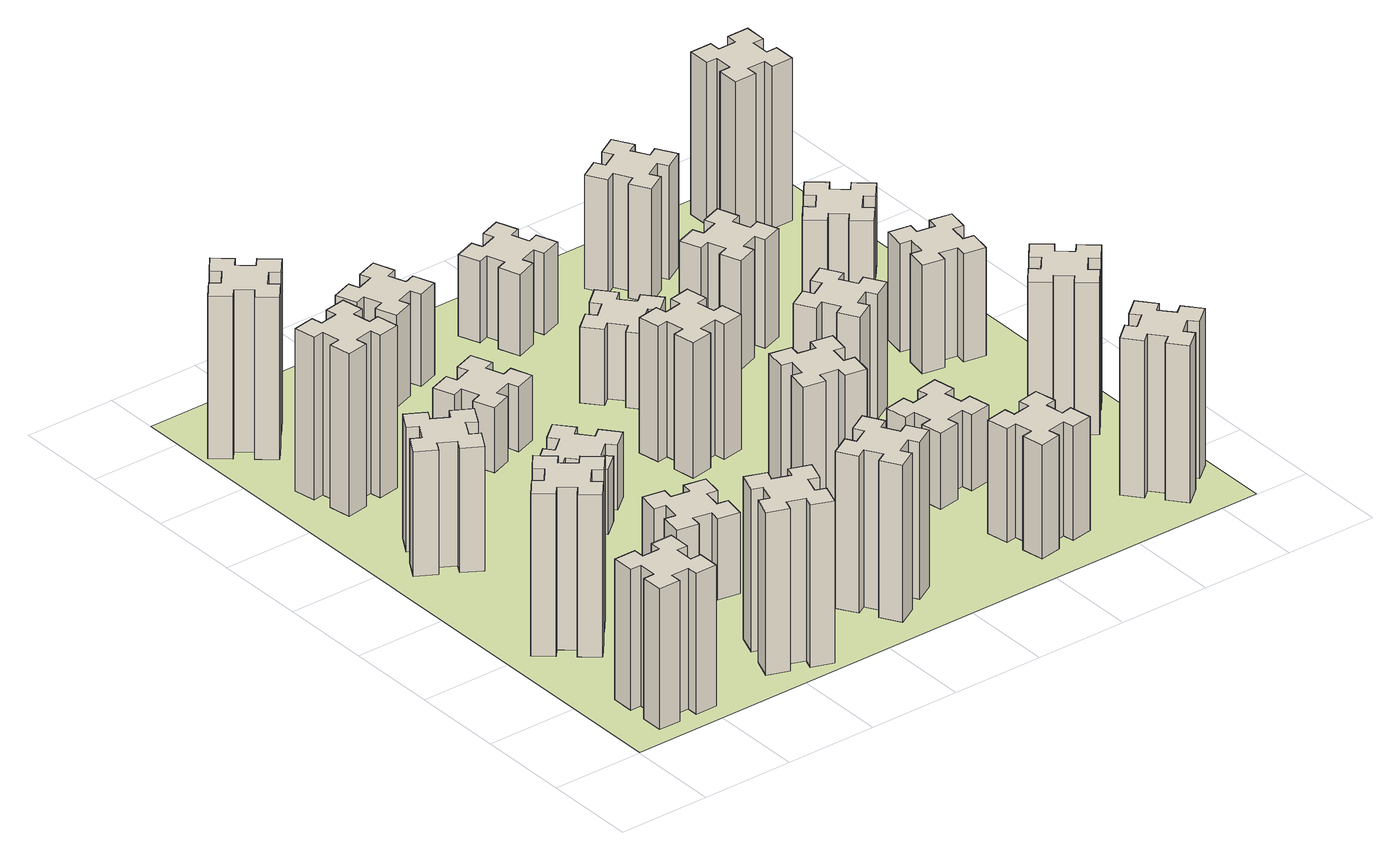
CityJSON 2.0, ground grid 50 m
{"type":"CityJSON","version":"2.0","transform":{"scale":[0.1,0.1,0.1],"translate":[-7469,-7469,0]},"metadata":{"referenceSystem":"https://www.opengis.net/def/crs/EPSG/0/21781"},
"CityObjects":{
"building1":{"type":"Building","attributes":{"class":"1000","function":"1000","usage":"1000","yearOfConstruction":2016,"roofType":"1000","measuredHeight":78,"storeysAboveGround":30,"storeysBelowGround":0},"geometry":[{"type":"Solid","lod":"1","boundaries":[[[[0,1,2,3,4,5,6,7,8,9,10,11,12,13,14,15,16,17,18,19]],[[17,16,20,21]],[[16,15,22,20]],[[15,14,23,22]],[[14,13,24,23]],[[13,12,25,24]],[[12,11,26,25]],[[11,10,27,26]],[[10,9,28,27]],[[9,8,29,28]],[[8,7,30,29]],[[7,6,31,30]],[[6,5,32,31]],[[5,4,33,32]],[[4,3,34,33]],[[3,2,35,34]],[[2,1,36,35]],[[1,0,37,36]],[[0,19,38,37]],[[19,18,39,38]],[[18,17,21,39]],[[24,25,26,27,28,29,30,31,32,33,34,35,36,37,38,39,21,20,22,23]]]]}]},
"building2":{"type":"Building","attributes":{"class":"1000","function":"1000","usage":"1000","yearOfConstruction":2016,"roofType":"1000","measuredHeight":90,"storeysAboveGround":30,"storeysBelowGround":0},"geometry":[{"type":"Solid","lod":"1","boundaries":[[[[40,41,42,43,44,45,46,47,48,49,50,51,52,53,54,55,56,57,58,59]],[[57,56,60,61]],[[56,55,62,60]],[[55,54,63,62]],[[54,53,64,63]],[[53,52,65,64]],[[52,51,66,65]],[[51,50,67,66]],[[50,49,68,67]],[[49,48,69,68]],[[48,47,70,69]],[[47,46,71,70]],[[46,45,72,71]],[[45,44,73,72]],[[44,43,74,73]],[[43,42,75,74]],[[42,41,76,75]],[[41,40,77,76]],[[40,59,78,77]],[[59,58,79,78]],[[58,57,61,79]],[[64,65,66,67,68,69,70,71,72,73,74,75,76,77,78,79,61,60,62,63]]]]}]},
"building3":{"type":"Building","attributes":{"class":"1000","function":"1000","usage":"1000","yearOfConstruction":2016,"roofType":"1000","measuredHeight":69,"storeysAboveGround":30,"storeysBelowGround":0},"geometry":[{"type":"Solid","lod":"1","boundaries":[[[[80,81,82,83,84,85,86,87,88,89,90,91,92,93,94,95,96,97,98,99]],[[97,96,100,101]],[[96,95,102,100]],[[95,94,103,102]],[[94,93,104,103]],[[93,92,105,104]],[[92,91,106,105]],[[91,90,107,106]],[[90,89,108,107]],[[89,88,109,108]],[[88,87,110,109]],[[87,86,111,110]],[[86,85,112,111]],[[85,84,113,112]],[[84,83,114,113]],[[83,82,115,114]],[[82,81,116,115]],[[81,80,117,116]],[[80,99,118,117]],[[99,98,119,118]],[[98,97,101,119]],[[104,105,106,107,108,109,110,111,112,113,114,115,116,117,118,119,101,100,102,103]]]]}]},
"building4":{"type":"Building","attributes":{"class":"1000","function":"1000","usage":"1000","yearOfConstruction":2016,"roofType":"1000","measuredHeight":90,"storeysAboveGround":30,"storeysBelowGround":0},"geometry":[{"type":"Solid","lod":"1","boundaries":[[[[120,121,122,123,124,125,126,127,128,129,130,131,132,133,134,135,136,137,138,139]],[[137,136,140,141]],[[136,135,142,140]],[[135,134,143,142]],[[134,133,144,143]],[[133,132,145,144]],[[132,131,146,145]],[[131,130,147,146]],[[130,129,148,147]],[[129,128,149,148]],[[128,127,150,149]],[[127,126,151,150]],[[126,125,152,151]],[[125,124,153,152]],[[124,123,154,153]],[[123,122,155,154]],[[122,121,156,155]],[[121,120,157,156]],[[120,139,158,157]],[[139,138,159,158]],[[138,137,141,159]],[[144,145,146,147,148,149,150,151,152,153,154,155,156,157,158,159,141,140,142,143]]]]}]},
"building5":{"type":"Building","attributes":{"class":"1000","function":"1000","usage":"1000","yearOfConstruction":2016,"roofType":"1000","measuredHeight":90,"storeysAboveGround":30,"storeysBelowGround":0},"geometry":[{"type":"Solid","lod":"1","boundaries":[[[[160,161,162,163,164,165,166,167,168,169,170,171,172,173,174,175,176,177,178,179]],[[177,176,180,181]],[[176,175,182,180]],[[175,174,183,182]],[[174,173,184,183]],[[173,172,185,184]],[[172,171,186,185]],[[171,170,187,186]],[[170,169,188,187]],[[169,168,189,188]],[[168,167,190,189]],[[167,166,191,190]],[[166,165,192,191]],[[165,164,193,192]],[[164,163,194,193]],[[163,162,195,194]],[[162,161,196,195]],[[161,160,197,196]],[[160,179,198,197]],[[179,178,199,198]],[[178,177,181,199]],[[184,185,186,187,188,189,190,191,192,193,194,195,196,197,198,199,181,180,182,183]]]]}]},
"building6":{"type":"Building","attributes":{"class":"1000","function":"1000","usage":"1000","yearOfConstruction":2016,"roofType":"1000","measuredHeight":90,"storeysAboveGround":30,"storeysBelowGround":0},"geometry":[{"type":"Solid","lod":"1","boundaries":[[[[200,201,202,203,204,205,206,207,208,209,210,211,212,213,214,215,216,217,218,219]],[[217,216,220,221]],[[216,215,222,220]],[[215,214,223,222]],[[214,213,224,223]],[[213,212,225,224]],[[212,211,226,225]],[[211,210,227,226]],[[210,209,228,227]],[[209,208,229,228]],[[208,207,230,229]],[[207,206,231,230]],[[206,205,232,231]],[[205,204,233,232]],[[204,203,234,233]],[[203,202,235,234]],[[202,201,236,235]],[[201,200,237,236]],[[200,219,238,237]],[[219,218,239,238]],[[218,217,221,239]],[[224,225,226,227,228,229,230,231,232,233,234,235,236,237,238,239,221,220,222,223]]]]}]},
"building7":{"type":"Building","attributes":{"class":"1000","function":"1000","usage":"1000","yearOfConstruction":2016,"roofType":"1000","measuredHeight":45,"storeysAboveGround":30,"storeysBelowGround":0},"geometry":[{"type":"Solid","lod":"1","boundaries":[[[[240,241,242,243,244,245,246,247,248,249,250,251,252,253,254,255,256,257,258,259]],[[257,256,260,261]],[[256,255,262,260]],[[255,254,263,262]],[[254,253,264,263]],[[253,252,265,264]],[[252,251,266,265]],[[251,250,267,266]],[[250,249,268,267]],[[249,248,269,268]],[[248,247,270,269]],[[247,246,271,270]],[[246,245,272,271]],[[245,244,273,272]],[[244,243,274,273]],[[243,242,275,274]],[[242,241,276,275]],[[241,240,277,276]],[[240,259,278,277]],[[259,258,279,278]],[[258,257,261,279]],[[264,265,266,267,268,269,270,271,272,273,274,275,276,277,278,279,261,260,262,263]]]]}]},
"building8":{"type":"Building","attributes":{"class":"1000","function":"1000","usage":"1000","yearOfConstruction":2016,"roofType":"1000","measuredHeight":36,"storeysAboveGround":30,"storeysBelowGround":0},"geometry":[{"type":"Solid","lod":"1","boundaries":[[[[280,281,282,283,284,285,286,287,288,289,290,291,292,293,294,295,296,297,298,299]],[[297,296,300,301]],[[296,295,302,300]],[[295,294,303,302]],[[294,293,304,303]],[[293,292,305,304]],[[292,291,306,305]],[[291,290,307,306]],[[290,289,308,307]],[[289,288,309,308]],[[288,287,310,309]],[[287,286,311,310]],[[286,285,312,311]],[[285,284,313,312]],[[284,283,314,313]],[[283,282,315,314]],[[282,281,316,315]],[[281,280,317,316]],[[280,299,318,317]],[[299,298,319,318]],[[298,297,301,319]],[[304,305,306,307,308,309,310,311,312,313,314,315,316,317,318,319,301,300,302,303]]]]}]},
"building9":{"type":"Building","attributes":{"class":"1000","function":"1000","usage":"1000","yearOfConstruction":2016,"roofType":"1000","measuredHeight":87,"storeysAboveGround":30,"storeysBelowGround":0},"geometry":[{"type":"Solid","lod":"1","boundaries":[[[[320,321,322,323,324,325,326,327,328,329,330,331,332,333,334,335,336,337,338,339]],[[337,336,340,341]],[[336,335,342,340]],[[335,334,343,342]],[[334,333,344,343]],[[333,332,345,344]],[[332,331,346,345]],[[331,330,347,346]],[[330,329,348,347]],[[329,328,349,348]],[[328,327,350,349]],[[327,326,351,350]],[[326,325,352,351]],[[325,324,353,352]],[[324,323,354,353]],[[323,322,355,354]],[[322,321,356,355]],[[321,320,357,356]],[[320,339,358,357]],[[339,338,359,358]],[[338,337,341,359]],[[344,345,346,347,348,349,350,351,352,353,354,355,356,357,358,359,341,340,342,343]]]]}]},
"building10":{"type":"Building","attributes":{"class":"1000","function":"1000","usage":"1000","yearOfConstruction":2016,"roofType":"1000","measuredHeight":36,"storeysAboveGround":30,"storeysBelowGround":0},"geometry":[{"type":"Solid","lod":"1","boundaries":[[[[360,361,362,363,364,365,366,367,368,369,370,371,372,373,374,375,376,377,378,379]],[[377,376,380,381]],[[376,375,382,380]],[[375,374,383,382]],[[374,373,384,383]],[[373,372,385,384]],[[372,371,386,385]],[[371,370,387,386]],[[370,369,388,387]],[[369,368,389,388]],[[368,367,390,389]],[[367,366,391,390]],[[366,365,392,391]],[[365,364,393,392]],[[364,363,394,393]],[[363,362,395,394]],[[362,361,396,395]],[[361,360,397,396]],[[360,379,398,397]],[[379,378,399,398]],[[378,377,381,399]],[[384,385,386,387,388,389,390,391,392,393,394,395,396,397,398,399,381,380,382,383]]]]}]},
"building11":{"type":"Building","attributes":{"class":"1000","function":"1000","usage":"1000","yearOfConstruction":2016,"roofType":"1000","measuredHeight":51,"storeysAboveGround":30,"storeysBelowGround":0},"geometry":[{"type":"Solid","lod":"1","boundaries":[[[[400,401,402,403,404,405,406,407,408,409,410,411,412,413,414,415,416,417,418,419]],[[417,416,420,421]],[[416,415,422,420]],[[415,414,423,422]],[[414,413,424,423]],[[413,412,425,424]],[[412,411,426,425]],[[411,410,427,426]],[[410,409,428,427]],[[409,408,429,428]],[[408,407,430,429]],[[407,406,431,430]],[[406,405,432,431]],[[405,404,433,432]],[[404,403,434,433]],[[403,402,435,434]],[[402,401,436,435]],[[401,400,437,436]],[[400,419,438,437]],[[419,418,439,438]],[[418,417,421,439]],[[424,425,426,427,428,429,430,431,432,433,434,435,436,437,438,439,421,420,422,423]]]]}]},
"building12":{"type":"Building","attributes":{"class":"1000","function":"1000","usage":"1000","yearOfConstruction":2016,"roofType":"1000","measuredHeight":87,"storeysAboveGround":30,"storeysBelowGround":0},"geometry":[{"type":"Solid","lod":"1","boundaries":[[[[440,441,442,443,444,445,446,447,448,449,450,451,452,453,454,455,456,457,458,459]],[[457,456,460,461]],[[456,455,462,460]],[[455,454,463,462]],[[454,453,464,463]],[[453,452,465,464]],[[452,451,466,465]],[[451,450,467,466]],[[450,449,468,467]],[[449,448,469,468]],[[448,447,470,469]],[[447,446,471,470]],[[446,445,472,471]],[[445,444,473,472]],[[444,443,474,473]],[[443,442,475,474]],[[442,441,476,475]],[[441,440,477,476]],[[440,459,478,477]],[[459,458,479,478]],[[458,457,461,479]],[[464,465,466,467,468,469,470,471,472,473,474,475,476,477,478,479,461,460,462,463]]]]}]},
"building13":{"type":"Building","attributes":{"class":"1000","function":"1000","usage":"1000","yearOfConstruction":2016,"roofType":"1000","measuredHeight":75,"storeysAboveGround":30,"storeysBelowGround":0},"geometry":[{"type":"Solid","lod":"1","boundaries":[[[[480,481,482,483,484,485,486,487,488,489,490,491,492,493,494,495,496,497,498,499]],[[497,496,500,501]],[[496,495,502,500]],[[495,494,503,502]],[[494,493,504,503]],[[493,492,505,504]],[[492,491,506,505]],[[491,490,507,506]],[[490,489,508,507]],[[489,488,509,508]],[[488,487,510,509]],[[487,486,511,510]],[[486,485,512,511]],[[485,484,513,512]],[[484,483,514,513]],[[483,482,515,514]],[[482,481,516,515]],[[481,480,517,516]],[[480,499,518,517]],[[499,498,519,518]],[[498,497,501,519]],[[504,505,506,507,508,509,510,511,512,513,514,515,516,517,518,519,501,500,502,503]]]]}]},
"building14":{"type":"Building","attributes":{"class":"1000","function":"1000","usage":"1000","yearOfConstruction":2016,"roofType":"1000","measuredHeight":42,"storeysAboveGround":30,"storeysBelowGround":0},"geometry":[{"type":"Solid","lod":"1","boundaries":[[[[520,521,522,523,524,525,526,527,528,529,530,531,532,533,534,535,536,537,538,539]],[[537,536,540,541]],[[536,535,542,540]],[[535,534,543,542]],[[534,533,544,543]],[[533,532,545,544]],[[532,531,546,545]],[[531,530,547,546]],[[530,529,548,547]],[[529,528,549,548]],[[528,527,550,549]],[[527,526,551,550]],[[526,525,552,551]],[[525,524,553,552]],[[524,523,554,553]],[[523,522,555,554]],[[522,521,556,555]],[[521,520,557,556]],[[520,539,558,557]],[[539,538,559,558]],[[538,537,541,559]],[[544,545,546,547,548,549,550,551,552,553,554,555,556,557,558,559,541,540,542,543]]]]}]},
"building15":{"type":"Building","attributes":{"class":"1000","function":"1000","usage":"1000","yearOfConstruction":2016,"roofType":"1000","measuredHeight":63,"storeysAboveGround":30,"storeysBelowGround":0},"geometry":[{"type":"Solid","lod":"1","boundaries":[[[[560,561,562,563,564,565,566,567,568,569,570,571,572,573,574,575,576,577,578,579]],[[577,576,580,581]],[[576,575,582,580]],[[575,574,583,582]],[[574,573,584,583]],[[573,572,585,584]],[[572,571,586,585]],[[571,570,587,586]],[[570,569,588,587]],[[569,568,589,588]],[[568,567,590,589]],[[567,566,591,590]],[[566,565,592,591]],[[565,564,593,592]],[[564,563,594,593]],[[563,562,595,594]],[[562,561,596,595]],[[561,560,597,596]],[[560,579,598,597]],[[579,578,599,598]],[[578,577,581,599]],[[584,585,586,587,588,589,590,591,592,593,594,595,596,597,598,599,581,580,582,583]]]]}]},
"building16":{"type":"Building","attributes":{"class":"1000","function":"1000","usage":"1000","yearOfConstruction":2016,"roofType":"1000","measuredHeight":45,"storeysAboveGround":30,"storeysBelowGround":0},"geometry":[{"type":"Solid","lod":"1","boundaries":[[[[600,601,602,603,604,605,606,607,608,609,610,611,612,613,614,615,616,617,618,619]],[[617,616,620,621]],[[616,615,622,620]],[[615,614,623,622]],[[614,613,624,623]],[[613,612,625,624]],[[612,611,626,625]],[[611,610,627,626]],[[610,609,628,627]],[[609,608,629,628]],[[608,607,630,629]],[[607,606,631,630]],[[606,605,632,631]],[[605,604,633,632]],[[604,603,634,633]],[[603,602,635,634]],[[602,601,636,635]],[[601,600,637,636]],[[600,619,638,637]],[[619,618,639,638]],[[618,617,621,639]],[[624,625,626,627,628,629,630,631,632,633,634,635,636,637,638,639,621,620,622,623]]]]}]},
"building17":{"type":"Building","attributes":{"class":"1000","function":"1000","usage":"1000","yearOfConstruction":2016,"roofType":"1000","measuredHeight":42,"storeysAboveGround":30,"storeysBelowGround":0},"geometry":[{"type":"Solid","lod":"1","boundaries":[[[[640,641,642,643,644,645,646,647,648,649,650,651,652,653,654,655,656,657,658,659]],[[657,656,660,661]],[[656,655,662,660]],[[655,654,663,662]],[[654,653,664,663]],[[653,652,665,664]],[[652,651,666,665]],[[651,650,667,666]],[[650,649,668,667]],[[649,648,669,668]],[[648,647,670,669]],[[647,646,671,670]],[[646,645,672,671]],[[645,644,673,672]],[[644,643,674,673]],[[643,642,675,674]],[[642,641,676,675]],[[641,640,677,676]],[[640,659,678,677]],[[659,658,679,678]],[[658,657,661,679]],[[664,665,666,667,668,669,670,671,672,673,674,675,676,677,678,679,661,660,662,663]]]]}]},
"building18":{"type":"Building","attributes":{"class":"1000","function":"1000","usage":"1000","yearOfConstruction":2016,"roofType":"1000","measuredHeight":69,"storeysAboveGround":30,"storeysBelowGround":0},"geometry":[{"type":"Solid","lod":"1","boundaries":[[[[680,681,682,683,684,685,686,687,688,689,690,691,692,693,694,695,696,697,698,699]],[[697,696,700,701]],[[696,695,702,700]],[[695,694,703,702]],[[694,693,704,703]],[[693,692,705,704]],[[692,691,706,705]],[[691,690,707,706]],[[690,689,708,707]],[[689,688,709,708]],[[688,687,710,709]],[[687,686,711,710]],[[686,685,712,711]],[[685,684,713,712]],[[684,683,714,713]],[[683,682,715,714]],[[682,681,716,715]],[[681,680,717,716]],[[680,699,718,717]],[[699,698,719,718]],[[698,697,701,719]],[[704,705,706,707,708,709,710,711,712,713,714,715,716,717,718,719,701,700,702,703]]]]}]},
"building19":{"type":"Building","attributes":{"class":"1000","function":"1000","usage":"1000","yearOfConstruction":2016,"roofType":"1000","measuredHeight":60,"storeysAboveGround":30,"storeysBelowGround":0},"geometry":[{"type":"Solid","lod":"1","boundaries":[[[[720,721,722,723,724,725,726,727,728,729,730,731,732,733,734,735,736,737,738,739]],[[737,736,740,741]],[[736,735,742,740]],[[735,734,743,742]],[[734,733,744,743]],[[733,732,745,744]],[[732,731,746,745]],[[731,730,747,746]],[[730,729,748,747]],[[729,728,749,748]],[[728,727,750,749]],[[727,726,751,750]],[[726,725,752,751]],[[725,724,753,752]],[[724,723,754,753]],[[723,722,755,754]],[[722,721,756,755]],[[721,720,757,756]],[[720,739,758,757]],[[739,738,759,758]],[[738,737,741,759]],[[744,745,746,747,748,749,750,751,752,753,754,755,756,757,758,759,741,740,742,743]]]]}]},
"building20":{"type":"Building","attributes":{"class":"1000","function":"1000","usage":"1000","yearOfConstruction":2016,"roofType":"1000","measuredHeight":87,"storeysAboveGround":30,"storeysBelowGround":0},"geometry":[{"type":"Solid","lod":"1","boundaries":[[[[760,761,762,763,764,765,766,767,768,769,770,771,772,773,774,775,776,777,778,779]],[[777,776,780,781]],[[776,775,782,780]],[[775,774,783,782]],[[774,773,784,783]],[[773,772,785,784]],[[772,771,786,785]],[[771,770,787,786]],[[770,769,788,787]],[[769,768,789,788]],[[768,767,790,789]],[[767,766,791,790]],[[766,765,792,791]],[[765,764,793,792]],[[764,763,794,793]],[[763,762,795,794]],[[762,761,796,795]],[[761,760,797,796]],[[760,779,798,797]],[[779,778,799,798]],[[778,777,781,799]],[[784,785,786,787,788,789,790,791,792,793,794,795,796,797,798,799,781,780,782,783]]]]}]},
"building21":{"type":"Building","attributes":{"class":"1000","function":"1000","usage":"1000","yearOfConstruction":2016,"roofType":"1000","measuredHeight":63,"storeysAboveGround":30,"storeysBelowGround":0},"geometry":[{"type":"Solid","lod":"1","boundaries":[[[[800,801,802,803,804,805,806,807,808,809,810,811,812,813,814,815,816,817,818,819]],[[817,816,820,821]],[[816,815,822,820]],[[815,814,823,822]],[[814,813,824,823]],[[813,812,825,824]],[[812,811,826,825]],[[811,810,827,826]],[[810,809,828,827]],[[809,808,829,828]],[[808,807,830,829]],[[807,806,831,830]],[[806,805,832,831]],[[805,804,833,832]],[[804,803,834,833]],[[803,802,835,834]],[[802,801,836,835]],[[801,800,837,836]],[[800,819,838,837]],[[819,818,839,838]],[[818,817,821,839]],[[824,825,826,827,828,829,830,831,832,833,834,835,836,837,838,839,821,820,822,823]]]]}]},
"building22":{"type":"Building","attributes":{"class":"1000","function":"1000","usage":"1000","yearOfConstruction":2016,"roofType":"1000","measuredHeight":84,"storeysAboveGround":30,"storeysBelowGround":0},"geometry":[{"type":"Solid","lod":"1","boundaries":[[[[840,841,842,843,844,845,846,847,848,849,850,851,852,853,854,855,856,857,858,859]],[[857,856,860,861]],[[856,855,862,860]],[[855,854,863,862]],[[854,853,864,863]],[[853,852,865,864]],[[852,851,866,865]],[[851,850,867,866]],[[850,849,868,867]],[[849,848,869,868]],[[848,847,870,869]],[[847,846,871,870]],[[846,845,872,871]],[[845,844,873,872]],[[844,843,874,873]],[[843,842,875,874]],[[842,841,876,875]],[[841,840,877,876]],[[840,859,878,877]],[[859,858,879,878]],[[858,857,861,879]],[[864,865,866,867,868,869,870,871,872,873,874,875,876,877,878,879,861,860,862,863]]]]}]},
"building23":{"type":"Building","attributes":{"class":"1000","function":"1000","usage":"1000","yearOfConstruction":2016,"roofType":"1000","measuredHeight":60,"storeysAboveGround":30,"storeysBelowGround":0},"geometry":[{"type":"Solid","lod":"1","boundaries":[[[[880,881,882,883,884,885,886,887,888,889,890,891,892,893,894,895,896,897,898,899]],[[897,896,900,901]],[[896,895,902,900]],[[895,894,903,902]],[[894,893,904,903]],[[893,892,905,904]],[[892,891,906,905]],[[891,890,907,906]],[[890,889,908,907]],[[889,888,909,908]],[[888,887,910,909]],[[887,886,911,910]],[[886,885,912,911]],[[885,884,913,912]],[[884,883,914,913]],[[883,882,915,914]],[[882,881,916,915]],[[881,880,917,916]],[[880,899,918,917]],[[899,898,919,918]],[[898,897,901,919]],[[904,905,906,907,908,909,910,911,912,913,914,915,916,917,918,919,901,900,902,903]]]]}]},
"building24":{"type":"Building","attributes":{"class":"1000","function":"1000","usage":"1000","yearOfConstruction":2016,"roofType":"1000","measuredHeight":45,"storeysAboveGround":30,"storeysBelowGround":0},"geometry":[{"type":"Solid","lod":"1","boundaries":[[[[920,921,922,923,924,925,926,927,928,929,930,931,932,933,934,935,936,937,938,939]],[[937,936,940,941]],[[936,935,942,940]],[[935,934,943,942]],[[934,933,944,943]],[[933,932,945,944]],[[932,931,946,945]],[[931,930,947,946]],[[930,929,948,947]],[[929,928,949,948]],[[928,927,950,949]],[[927,926,951,950]],[[926,925,952,951]],[[925,924,953,952]],[[924,923,954,953]],[[923,922,955,954]],[[922,921,956,955]],[[921,920,957,956]],[[920,939,958,957]],[[939,938,959,958]],[[938,937,941,959]],[[944,945,946,947,948,949,950,951,952,953,954,955,956,957,958,959,941,940,942,943]]]]}]},
"building25":{"type":"Building","attributes":{"class":"1000","function":"1000","usage":"1000","yearOfConstruction":2016,"roofType":"1000","measuredHeight":90,"storeysAboveGround":30,"storeysBelowGround":0},"geometry":[{"type":"Solid","lod":"1","boundaries":[[[[960,961,962,963,964,965,966,967,968,969,970,971,972,973,974,975,976,977,978,979]],[[977,976,980,981]],[[976,975,982,980]],[[975,974,983,982]],[[974,973,984,983]],[[973,972,985,984]],[[972,971,986,985]],[[971,970,987,986]],[[970,969,988,987]],[[969,968,989,988]],[[968,967,990,989]],[[967,966,991,990]],[[966,965,992,991]],[[965,964,993,992]],[[964,963,994,993]],[[963,962,995,994]],[[962,961,996,995]],[[961,960,997,996]],[[960,979,998,997]],[[979,978,999,998]],[[978,977,981,999]],[[984,985,986,987,988,989,990,991,992,993,994,995,996,997,998,999,981,980,982,983]]]]}]},
"landuse1":{"type":"LandUse","attributes":{"name":"plot1","function":"1010"},"geometry":[{"type":"MultiSurface","lod":"1","boundaries":[[[1000,1001,1002,1003]]]}]}
},
"vertices":[
[265,325,0],[265,225,0],[205,225,0],[205,105,0],[325,105,0],[325,165,0],[425,165,0],[425,105,0],[545,105,0],[545,225,0],[485,225,0],[485,325,0],[545,325,0],[545,445,0],[425,445,0],[425,385,0],[325,385,0],[325,445,0],[205,445,0],[205,325,0],[325,385,780],[325,445,780],[425,385,780],[425,445,780],[545,445,780],[545,325,780],[485,325,780],[485,225,780],[545,225,780],[545,105,780],[425,105,780],[425,165,780],[325,165,780],[325,105,780],[205,105,780],[205,225,780],[265,225,780],[265,325,780],[205,325,780],[205,445,780],
[484,1067,0],[408,1132,0],[446,1178,0],[354,1255,0],[277,1163,0],[323,1124,0],[259,1048,0],[213,1086,0],[136,994,0],[228,917,0],[266,963,0],[343,899,0],[304,853,0],[396,776,0],[473,868,0],[427,906,0],[492,983,0],[538,944,0],[615,1036,0],[523,1113,0],[492,983,900],[538,944,900],[427,906,900],[473,868,900],[396,776,900],[304,853,900],[343,899,900],[266,963,900],[228,917,900],[136,994,900],[213,1086,900],[259,1048,900],[323,1124,900],[277,1163,900],[354,1255,900],[446,1178,900],[408,1132,900],[484,1067,900],[523,1113,900],[615,1036,900],
[474,2026,0],[387,2076,0],[417,2128,0],[313,2188,0],[253,2084,0],[305,2054,0],[255,1967,0],[203,1997,0],[143,1893,0],[247,1833,0],[277,1885,0],[364,1835,0],[334,1783,0],[438,1723,0],[498,1827,0],[446,1857,0],[496,1944,0],[548,1914,0],[608,2018,0],[504,2078,0],[496,1944,690],[548,1914,690],[446,1857,690],[498,1827,690],[438,1723,690],[334,1783,690],[364,1835,690],[277,1885,690],[247,1833,690],[143,1893,690],[203,1997,690],[255,1967,690],[305,2054,690],[253,2084,690],[313,2188,690],[417,2128,690],[387,2076,690],[474,2026,690],[504,2078,690],[608,2018,690],
[405,2812,0],[307,2795,0],[297,2854,0],[178,2833,0],[199,2715,0],[258,2725,0],[276,2627,0],[217,2617,0],[237,2498,0],[356,2519,0],[345,2578,0],[444,2596,0],[454,2537,0],[572,2557,0],[551,2676,0],[492,2665,0],[475,2764,0],[534,2774,0],[513,2892,0],[395,2871,0],[475,2764,900],[534,2774,900],[492,2665,900],[551,2676,900],[572,2557,900],[454,2537,900],[444,2596,900],[345,2578,900],[356,2519,900],[237,2498,900],[217,2617,900],[276,2627,900],[258,2725,900],[199,2715,900],[178,2833,900],[297,2854,900],[307,2795,900],[405,2812,900],[395,2871,900],[513,2892,900],
[1029,360,0],[995,266,0],[939,287,0],[897,174,0],[1010,133,0],[1031,189,0],[1125,155,0],[1104,99,0],[1217,57,0],[1258,170,0],[1202,191,0],[1236,285,0],[1292,264,0],[1333,377,0],[1220,418,0],[1200,362,0],[1106,396,0],[1127,452,0],[1014,493,0],[973,380,0],[1106,396,900],[1127,452,900],[1200,362,900],[1220,418,900],[1333,377,900],[1292,264,900],[1236,285,900],[1202,191,900],[1258,170,900],[1217,57,900],[1104,99,900],[1125,155,900],[1031,189,900],[1010,133,900],[897,174,900],[939,287,900],[995,266,900],[1029,360,900],[973,380,900],[1014,493,900],
[384,3387,0],[308,3452,0],[346,3498,0],[254,3575,0],[177,3483,0],[223,3444,0],[159,3368,0],[113,3406,0],[36,3314,0],[128,3237,0],[166,3283,0],[243,3219,0],[204,3173,0],[296,3096,0],[373,3188,0],[327,3226,0],[392,3303,0],[438,3264,0],[515,3356,0],[423,3433,0],[392,3303,900],[438,3264,900],[327,3226,900],[373,3188,900],[296,3096,900],[204,3173,900],[243,3219,900],[166,3283,900],[128,3237,900],[36,3314,900],[113,3406,900],[159,3368,900],[223,3444,900],[177,3483,900],[254,3575,900],[346,3498,900],[308,3452,900],[384,3387,900],[423,3433,900],[515,3356,900],
[1047,916,0],[1145,898,0],[1135,839,0],[1253,818,0],[1274,937,0],[1215,947,0],[1232,1045,0],[1291,1035,0],[1312,1153,0],[1194,1174,0],[1184,1115,0],[1085,1132,0],[1096,1191,0],[977,1212,0],[957,1094,0],[1016,1084,0],[998,985,0],[939,996,0],[918,877,0],[1037,857,0],[998,985,450],[939,996,450],[1016,1084,450],[957,1094,450],[977,1212,450],[1096,1191,450],[1085,1132,450],[1184,1115,450],[1194,1174,450],[1312,1153,450],[1291,1035,450],[1232,1045,450],[1215,947,450],[1274,937,450],[1253,818,450],[1135,839,450],[1145,898,450],[1047,916,450],[1037,857,450],[918,877,450],
[1083,1972,0],[1006,1907,0],[968,1953,0],[876,1876,0],[953,1784,0],[999,1823,0],[1063,1746,0],[1017,1708,0],[1094,1616,0],[1186,1693,0],[1148,1739,0],[1224,1803,0],[1263,1757,0],[1355,1834,0],[1278,1926,0],[1232,1888,0],[1167,1964,0],[1213,2003,0],[1136,2095,0],[1044,2018,0],[1167,1964,360],[1213,2003,360],[1232,1888,360],[1278,1926,360],[1355,1834,360],[1263,1757,360],[1224,1803,360],[1148,1739,360],[1186,1693,360],[1094,1616,360],[1017,1708,360],[1063,1746,360],[999,1823,360],[953,1784,360],[876,1876,360],[968,1953,360],[1006,1907,360],[1083,1972,360],[1044,2018,360],[1136,2095,360],
[1744,496,0],[1657,446,0],[1627,498,0],[1523,438,0],[1583,334,0],[1635,364,0],[1685,277,0],[1633,247,0],[1693,143,0],[1797,203,0],[1767,255,0],[1854,305,0],[1884,253,0],[1988,313,0],[1928,417,0],[1876,387,0],[1826,474,0],[1878,504,0],[1818,608,0],[1714,548,0],[1826,474,870],[1878,504,870],[1876,387,870],[1928,417,870],[1988,313,870],[1884,253,870],[1854,305,870],[1767,255,870],[1797,203,870],[1693,143,870],[1633,247,870],[1685,277,870],[1635,364,870],[1583,334,870],[1523,438,870],[1627,498,870],[1657,446,870],[1744,496,870],[1714,548,870],[1818,608,870],
[1125,2716,0],[1031,2682,0],[1010,2738,0],[897,2697,0],[939,2584,0],[995,2605,0],[1029,2511,0],[973,2490,0],[1014,2377,0],[1127,2419,0],[1106,2475,0],[1200,2509,0],[1220,2453,0],[1333,2494,0],[1292,2607,0],[1236,2586,0],[1202,2680,0],[1258,2700,0],[1217,2813,0],[1104,2772,0],[1202,2680,360],[1258,2700,360],[1236,2586,360],[1292,2607,360],[1333,2494,360],[1220,2453,360],[1200,2509,360],[1106,2475,360],[1127,2419,360],[1014,2377,360],[973,2490,360],[1029,2511,360],[995,2605,360],[939,2584,360],[897,2697,360],[1010,2738,360],[1031,2682,360],[1125,2716,360],[1104,2772,360],[1217,2813,360],
[1125,3456,0],[1031,3422,0],[1010,3478,0],[897,3437,0],[939,3324,0],[995,3345,0],[1029,3251,0],[973,3230,0],[1014,3117,0],[1127,3159,0],[1106,3215,0],[1200,3249,0],[1220,3193,0],[1333,3234,0],[1292,3347,0],[1236,3326,0],[1202,3420,0],[1258,3440,0],[1217,3553,0],[1104,3512,0],[1202,3420,510],[1258,3440,510],[1236,3326,510],[1292,3347,510],[1333,3234,510],[1220,3193,510],[1200,3249,510],[1106,3215,510],[1127,3159,510],[1014,3117,510],[973,3230,510],[1029,3251,510],[995,3345,510],[939,3324,510],[897,3437,510],[1010,3478,510],[1031,3422,510],[1125,3456,510],[1104,3512,510],[1217,3553,510],
[2055,1047,0],[2072,1145,0],[2131,1135,0],[2152,1253,0],[2034,1274,0],[2024,1215,0],[1925,1232,0],[1936,1291,0],[1817,1312,0],[1797,1194,0],[1856,1184,0],[1838,1085,0],[1779,1096,0],[1758,977,0],[1877,957,0],[1887,1016,0],[1985,998,0],[1975,939,0],[2093,918,0],[2114,1037,0],[1985,998,870],[1975,939,870],[1887,1016,870],[1877,957,870],[1758,977,870],[1779,1096,870],[1838,1085,870],[1856,1184,870],[1797,1194,870],[1817,1312,870],[1936,1291,870],[1925,1232,870],[2024,1215,870],[2034,1274,870],[2152,1253,870],[2131,1135,870],[2072,1145,870],[2055,1047,870],[2114,1037,870],[2093,918,870],
[1972,1925,0],[1955,2024,0],[2014,2034,0],[1993,2152,0],[1875,2131,0],[1885,2072,0],[1787,2055,0],[1777,2114,0],[1658,2093,0],[1679,1975,0],[1738,1985,0],[1756,1887,0],[1697,1877,0],[1717,1758,0],[1836,1779,0],[1825,1838,0],[1924,1856,0],[1934,1797,0],[2052,1817,0],[2031,1936,0],[1924,1856,750],[1934,1797,750],[1825,1838,750],[1836,1779,750],[1717,1758,750],[1697,1877,750],[1756,1887,750],[1738,1985,750],[1679,1975,750],[1658,2093,750],[1777,2114,750],[1787,2055,750],[1885,2072,750],[1875,2131,750],[1993,2152,750],[2014,2034,750],[1955,2024,750],[1972,1925,750],[2031,1936,750],[2052,1817,750],
[1988,2479,0],[2064,2543,0],[2103,2497,0],[2195,2574,0],[2118,2666,0],[2072,2628,0],[2007,2704,0],[2053,2743,0],[1976,2835,0],[1884,2758,0],[1923,2712,0],[1846,2647,0],[1808,2693,0],[1716,2616,0],[1793,2524,0],[1839,2563,0],[1903,2486,0],[1857,2448,0],[1934,2356,0],[2026,2433,0],[1903,2486,420],[1857,2448,420],[1839,2563,420],[1793,2524,420],[1716,2616,420],[1808,2693,420],[1846,2647,420],[1923,2712,420],[1884,2758,420],[1976,2835,420],[2053,2743,420],[2007,2704,420],[2072,2628,420],[2118,2666,420],[2195,2574,420],[2103,2497,420],[2064,2543,420],[1988,2479,420],[2026,2433,420],[1934,2356,420],
[2665,258,0],[2764,276,0],[2774,217,0],[2892,237,0],[2871,356,0],[2812,345,0],[2795,444,0],[2854,454,0],[2833,572,0],[2715,551,0],[2725,492,0],[2627,475,0],[2617,534,0],[2498,513,0],[2519,395,0],[2578,405,0],[2596,307,0],[2537,297,0],[2557,178,0],[2676,199,0],[2596,307,630],[2537,297,630],[2578,405,630],[2519,395,630],[2498,513,630],[2617,534,630],[2627,475,630],[2725,492,630],[2715,551,630],[2833,572,630],[2854,454,630],[2795,444,630],[2812,345,630],[2871,356,630],[2892,237,630],[2774,217,630],[2764,276,630],[2665,258,630],[2676,199,630],[2557,178,630],
[1865,3456,0],[1771,3422,0],[1750,3478,0],[1637,3437,0],[1679,3324,0],[1735,3345,0],[1769,3251,0],[1713,3230,0],[1754,3117,0],[1867,3159,0],[1846,3215,0],[1940,3249,0],[1960,3193,0],[2073,3234,0],[2032,3347,0],[1976,3326,0],[1942,3420,0],[1998,3440,0],[1957,3553,0],[1844,3512,0],[1942,3420,450],[1998,3440,450],[1976,3326,450],[2032,3347,450],[2073,3234,450],[1960,3193,450],[1940,3249,450],[1846,3215,450],[1867,3159,450],[1754,3117,450],[1713,3230,450],[1769,3251,450],[1735,3345,450],[1679,3324,450],[1637,3437,450],[1750,3478,450],[1771,3422,450],[1865,3456,450],[1844,3512,450],[1957,3553,450],
[2625,1132,0],[2527,1115,0],[2517,1174,0],[2398,1153,0],[2419,1035,0],[2478,1045,0],[2496,947,0],[2437,937,0],[2457,818,0],[2576,839,0],[2565,898,0],[2664,916,0],[2674,857,0],[2792,877,0],[2771,996,0],[2712,985,0],[2695,1084,0],[2754,1094,0],[2733,1212,0],[2615,1191,0],[2695,1084,420],[2754,1094,420],[2712,985,420],[2771,996,420],[2792,877,420],[2674,857,420],[2664,916,420],[2565,898,420],[2576,839,420],[2457,818,420],[2437,937,420],[2496,947,420],[2478,1045,420],[2419,1035,420],[2398,1153,420],[2517,1174,420],[2527,1115,420],[2625,1132,420],[2615,1191,420],[2733,1212,420],
[2475,1744,0],[2525,1657,0],[2473,1627,0],[2533,1523,0],[2637,1583,0],[2607,1635,0],[2694,1685,0],[2724,1633,0],[2828,1693,0],[2768,1797,0],[2716,1767,0],[2666,1854,0],[2718,1884,0],[2658,1988,0],[2554,1928,0],[2584,1876,0],[2497,1826,0],[2467,1878,0],[2363,1818,0],[2423,1714,0],[2497,1826,690],[2467,1878,690],[2584,1876,690],[2554,1928,690],[2658,1988,690],[2718,1884,690],[2666,1854,690],[2716,1767,690],[2768,1797,690],[2828,1693,690],[2724,1633,690],[2694,1685,690],[2607,1635,690],[2637,1583,690],[2533,1523,690],[2473,1627,690],[2525,1657,690],[2475,1744,690],[2423,1714,690],[2363,1818,690],
[2586,2475,0],[2680,2509,0],[2700,2453,0],[2813,2494,0],[2772,2607,0],[2716,2586,0],[2682,2680,0],[2738,2700,0],[2697,2813,0],[2584,2772,0],[2605,2716,0],[2511,2682,0],[2490,2738,0],[2377,2697,0],[2419,2584,0],[2475,2605,0],[2509,2511,0],[2453,2490,0],[2494,2377,0],[2607,2419,0],[2509,2511,600],[2453,2490,600],[2475,2605,600],[2419,2584,600],[2377,2697,600],[2490,2738,600],[2511,2682,600],[2605,2716,600],[2584,2772,600],[2697,2813,600],[2738,2700,600],[2682,2680,600],[2716,2586,600],[2772,2607,600],[2813,2494,600],[2700,2453,600],[2680,2509,600],[2586,2475,600],[2607,2419,600],[2494,2377,600],
[3468,259,0],[3544,323,0],[3583,277,0],[3675,354,0],[3598,446,0],[3552,408,0],[3487,484,0],[3533,523,0],[3456,615,0],[3364,538,0],[3403,492,0],[3326,427,0],[3288,473,0],[3196,396,0],[3273,304,0],[3319,343,0],[3383,266,0],[3337,228,0],[3414,136,0],[3506,213,0],[3383,266,870],[3337,228,870],[3319,343,870],[3273,304,870],[3196,396,870],[3288,473,870],[3326,427,870],[3403,492,870],[3364,538,870],[3456,615,870],[3533,523,870],[3487,484,870],[3552,408,870],[3598,446,870],[3675,354,870],[3583,277,870],[3544,323,870],[3468,259,870],[3506,213,870],[3414,136,870],
[2716,3347,0],[2666,3434,0],[2718,3464,0],[2658,3568,0],[2554,3508,0],[2584,3456,0],[2497,3406,0],[2467,3458,0],[2363,3398,0],[2423,3294,0],[2475,3324,0],[2525,3237,0],[2473,3207,0],[2533,3103,0],[2637,3163,0],[2607,3215,0],[2694,3265,0],[2724,3213,0],[2828,3273,0],[2768,3377,0],[2694,3265,630],[2724,3213,630],[2607,3215,630],[2637,3163,630],[2533,3103,630],[2473,3207,630],[2525,3237,630],[2475,3324,630],[2423,3294,630],[2363,3398,630],[2467,3458,630],[2497,3406,630],[2584,3456,630],[2554,3508,630],[2658,3568,630],[2718,3464,630],[2666,3434,630],[2716,3347,630],[2768,3377,630],[2828,3273,630],
[3487,1006,0],[3552,1083,0],[3598,1044,0],[3675,1136,0],[3583,1213,0],[3544,1167,0],[3468,1232,0],[3506,1278,0],[3414,1355,0],[3337,1263,0],[3383,1224,0],[3319,1148,0],[3273,1186,0],[3196,1094,0],[3288,1017,0],[3326,1063,0],[3403,999,0],[3364,953,0],[3456,876,0],[3533,968,0],[3403,999,840],[3364,953,840],[3326,1063,840],[3288,1017,840],[3196,1094,840],[3273,1186,840],[3319,1148,840],[3383,1224,840],[3337,1263,840],[3414,1355,840],[3506,1278,840],[3468,1232,840],[3544,1167,840],[3583,1213,840],[3675,1136,840],[3598,1044,840],[3552,1083,840],[3487,1006,840],[3533,968,840],[3456,876,840],
[3267,1856,0],[3365,1838,0],[3355,1779,0],[3473,1758,0],[3494,1877,0],[3435,1887,0],[3452,1985,0],[3511,1975,0],[3532,2093,0],[3414,2114,0],[3404,2055,0],[3305,2072,0],[3316,2131,0],[3197,2152,0],[3177,2034,0],[3236,2024,0],[3218,1925,0],[3159,1936,0],[3138,1817,0],[3257,1797,0],[3218,1925,600],[3159,1936,600],[3236,2024,600],[3177,2034,600],[3197,2152,600],[3316,2131,600],[3305,2072,600],[3404,2055,600],[3414,2114,600],[3532,2093,600],[3511,1975,600],[3452,1985,600],[3435,1887,600],[3494,1877,600],[3473,1758,600],[3355,1779,600],[3365,1838,600],[3267,1856,600],[3257,1797,600],[3138,1817,600],
[3444,2747,0],[3368,2812,0],[3406,2858,0],[3314,2935,0],[3237,2843,0],[3283,2804,0],[3219,2728,0],[3173,2766,0],[3096,2674,0],[3188,2597,0],[3226,2643,0],[3303,2579,0],[3264,2533,0],[3356,2456,0],[3433,2548,0],[3387,2586,0],[3452,2663,0],[3498,2624,0],[3575,2716,0],[3483,2793,0],[3452,2663,450],[3498,2624,450],[3387,2586,450],[3433,2548,450],[3356,2456,450],[3264,2533,450],[3303,2579,450],[3226,2643,450],[3188,2597,450],[3096,2674,450],[3173,2766,450],[3219,2728,450],[3283,2804,450],[3237,2843,450],[3314,2935,450],[3406,2858,450],[3368,2812,450],[3444,2747,450],[3483,2793,450],[3575,2716,450],
[3285,3325,0],[3385,3325,0],[3385,3265,0],[3505,3265,0],[3505,3385,0],[3445,3385,0],[3445,3485,0],[3505,3485,0],[3505,3605,0],[3385,3605,0],[3385,3545,0],[3285,3545,0],[3285,3605,0],[3165,3605,0],[3165,3485,0],[3225,3485,0],[3225,3385,0],[3165,3385,0],[3165,3265,0],[3285,3265,0],[3225,3385,900],[3165,3385,900],[3225,3485,900],[3165,3485,900],[3165,3605,900],[3285,3605,900],[3285,3545,900],[3385,3545,900],[3385,3605,900],[3505,3605,900],[3505,3485,900],[3445,3485,900],[3445,3385,900],[3505,3385,900],[3505,3265,900],[3385,3265,900],[3385,3325,900],[3285,3325,900],[3285,3265,900],[3165,3265,900],
[5,3705,0],[3705,3705,0],[3705,5,0],[5,5,0]
]}
